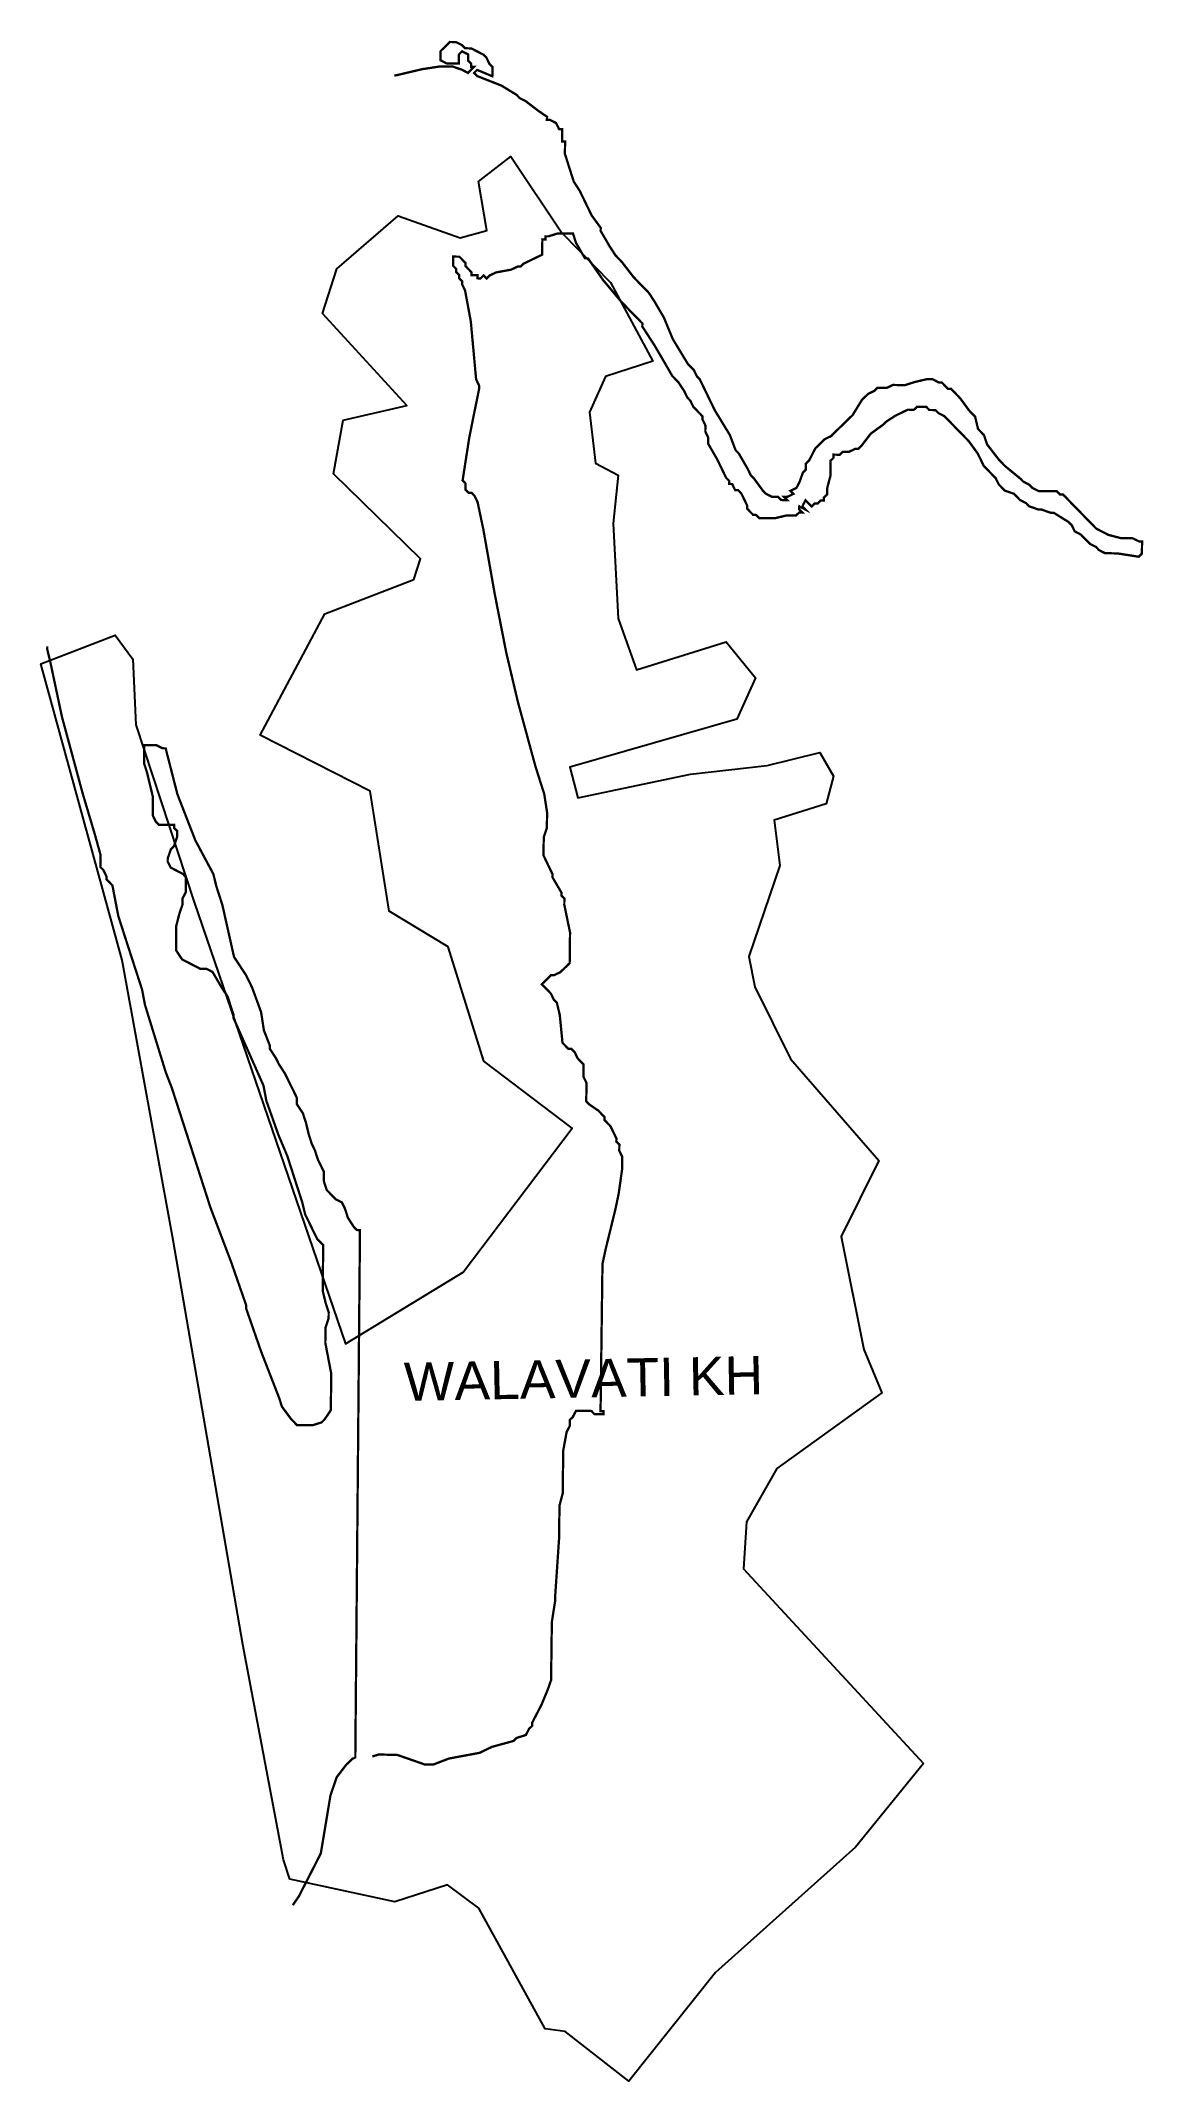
# Model space of a CAD drawing. Header units: metres. Extents: x 287915 to 289357, y 1998760 to 2001427.
import ezdxf

# ---------------------------------------------------------------- set-up
doc = ezdxf.new("R2010")
doc.units = ezdxf.units.M
for name, color, linetype in [('HIGH TIDE LINE', 6, 'Continuous'), ('village', 3, 'Continuous'), ('VILLAGE NAME', 250, 'Continuous')]:
    doc.layers.add(name, color=color, linetype=linetype)
doc.styles.get("Standard").update_dxf_attribs({"font": 'calibri.ttf'})

msp = doc.modelspace()

# ---------------------------------------------------------------- linework, layer by layer
at = {"layer": 'HIGH TIDE LINE', "lineweight": 0, "const_width": 3.01}
msp.add_lwpolyline([(288377.6, 2001381.7), (288381.6, 2001382.4), (288413.8, 2001390), (288437.9, 2001393.7), (288453.9, 2001393.5), (288465.9, 2001389.4), (288473.8, 2001385.2), (288482, 2001393.2), (288478, 2001393.2), (288478, 2001397.2), (288474.1, 2001401.3), (288474.2, 2001409.3), (288466.2, 2001413.4), (288462.1, 2001409.4), (288462, 2001397.4), (288446, 2001397.6), (288438, 2001401.7), (288438.2, 2001413.8), (288446.3, 2001421.7), (288450.3, 2001425.6), (288458.3, 2001425.5), (288466.3, 2001421.4), (288470.3, 2001417.4), (288478.3, 2001417.2), (288494.2, 2001409), (288498.1, 2001405), (288502, 2001396.9), (288506, 2001392.8), (288505.8, 2001380.8), (288485.9, 2001389.1), (288481.9, 2001385.1), (288485.8, 2001381.1), (288517.7, 2001368.6), (288537.6, 2001356.4), (288541.5, 2001352.3), (288549.5, 2001348.2), (288565.4, 2001336), (288577.3, 2001327.8), (288577.2, 2001323.8), (288581.2, 2001323.7), (288589.2, 2001319.6), (288593.1, 2001311.6), (288597.1, 2001311.5), (288596.9, 2001295.5), (288600.9, 2001295.4), (288600.7, 2001279.4), (288604.5, 2001267.3), (288612.2, 2001243.2), (288620.1, 2001231), (288635.7, 2001198.8), (288647.5, 2001182.6), (288647.4, 2001178.6), (288659.2, 2001158.4), (288667.1, 2001146.3), (288675, 2001138.2), (288690.7, 2001117.9), (288702.6, 2001105.7), (288710.5, 2001097.6), (288718.3, 2001085.5), (288730.1, 2001065.3), (288741.8, 2001037.1), (288761.4, 2001004.8), (288769.3, 2000996.7), (288773.2, 2000988.6), (288777.1, 2000984.5), (288796.6, 2000944.2), (288816.3, 2000911.9), (288824, 2000891.7), (288828, 2000887.7), (288839.7, 2000867.5), (288843.6, 2000859.4), (288847.6, 2000855.4), (288859.4, 2000839.2), (288863.3, 2000835.1), (288871.3, 2000831), (288879.3, 2000830.9), (288883.3, 2000826.8), (288891.3, 2000826.7), (288887.3, 2000830.8), (288891.3, 2000830.8), (288899.4, 2000834.7), (288895.4, 2000838.7), (288903.5, 2000842.6), (288907.6, 2000850.6), (288911.8, 2000862.5), (288915.8, 2000866.5), (288915.9, 2000874.5), (288920, 2000878.5), (288928.2, 2000894.4), (288932.3, 2000898.3), (288936.3, 2000902.3), (288940.4, 2000906.3), (288948.5, 2000910.2), (288956.6, 2000918.1), (288968.8, 2000929.9), (288972.8, 2000933.9), (288976.9, 2000937.8), (288989.1, 2000957.7), (288997.3, 2000965.6), (289005.3, 2000969.5), (289009.4, 2000973.5), (289021.4, 2000973.3), (289029.5, 2000977.2), (289045.5, 2000977), (289057.6, 2000980.9), (289073.6, 2000984.7), (289081.7, 2000984.6), (289089.6, 2000980.4), (289093.6, 2000980.4), (289101.5, 2000972.3), (289105.5, 2000972.2), (289113.4, 2000964.1), (289117.4, 2000960), (289129.2, 2000943.9), (289137.1, 2000935.7), (289140.9, 2000919.7), (289148.8, 2000911.5), (289152.7, 2000899.5), (289168.4, 2000879.2), (289176.3, 2000871.1), (289196.2, 2000854.8), (289200.1, 2000850.8), (289208.1, 2000846.6), (289212, 2000842.6), (289220, 2000838.5), (289244, 2000838.2), (289248, 2000834.1), (289252, 2000834), (289267.8, 2000817.8), (289287.6, 2000797.5), (289295.5, 2000789.4), (289311.4, 2000781.2), (289327.4, 2000777), (289343.4, 2000776.7), (289351.4, 2000772.6), (289355.4, 2000772.6), (289355.2, 2000756.6), (289351.1, 2000752.6), (289323.1, 2000757), (289307.1, 2000757.2), (289299.1, 2000761.3), (289295.2, 2000765.4), (289287.2, 2000769.5), (289279.3, 2000777.6), (289275.3, 2000781.6), (289267.4, 2000785.8), (289263.5, 2000793.8), (289259.5, 2000797.9), (289239.7, 2000810.2), (289235.6, 2000810.2), (289223.7, 2000814.4), (289219.7, 2000814.4), (289207.7, 2000818.6), (289203.8, 2000822.7), (289195.8, 2000826.8), (289187.9, 2000834.9), (289175.9, 2000839.1), (289168, 2000847.2), (289164.1, 2000855.2), (289148.3, 2000871.5), (289140.5, 2000887.6), (289128.7, 2000903.8), (289120.8, 2000911.9), (289105, 2000928.1), (289097.1, 2000936.3), (289089.1, 2000940.4), (289085.1, 2000944.4), (289077.1, 2000944.5), (289073.2, 2000948.6), (289061.2, 2000948.8), (289057.1, 2000944.8), (289049.1, 2000944.9), (289041, 2000941), (289033, 2000937.1), (289020.8, 2000929.2), (289016.8, 2000925.3), (289000.6, 2000913.5), (288988.4, 2000897.6), (288984.3, 2000893.7), (288980.3, 2000893.7), (288972.2, 2000889.8), (288964.2, 2000889.9), (288960.2, 2000886), (288952.1, 2000886.1), (288952.1, 2000882.1), (288948, 2000878.1), (288947.8, 2000858.1), (288943.6, 2000842.1), (288943.5, 2000834.1), (288939.4, 2000830.1), (288939.3, 2000826.1), (288935.3, 2000826.2), (288931.3, 2000822.2), (288927.3, 2000822.3), (288923.2, 2000818.3), (288915.3, 2000826.4), (288911.2, 2000818.5), (288915.1, 2000814.4), (288907.2, 2000818.5), (288907.1, 2000814.5), (288911.1, 2000810.5), (288907.1, 2000810.5), (288903, 2000806.6), (288891, 2000806.7), (288874.9, 2000802.9), (288854.9, 2000803.2), (288850.9, 2000807.2), (288846.9, 2000807.3), (288839, 2000815.4), (288839.1, 2000819.4), (288835.2, 2000827.5), (288831.3, 2000835.5), (288827.3, 2000839.6), (288823.3, 2000839.7), (288819.4, 2000847.7), (288815.4, 2000847.8), (288815.5, 2000851.8), (288811.5, 2000855.8), (288799.8, 2000880), (288788.1, 2000900.2), (288788.2, 2000908.2), (288784.3, 2000916.3), (288784.4, 2000924.3), (288780.5, 2000932.4), (288780.5, 2000936.4), (288768.6, 2000948.6), (288764.7, 2000956.6), (288760.8, 2000960.7), (288756.9, 2000968.8), (288749, 2000980.9), (288741.1, 2000989), (288729.4, 2001009.2), (288717.6, 2001029.4), (288701.9, 2001053.6), (288702, 2001057.7), (288690.1, 2001069.8), (288674.3, 2001086.1), (288650.6, 2001114.4), (288630.9, 2001142.7), (288626.9, 2001142.8), (288615.2, 2001163), (288611.3, 2001175.1), (288591.3, 2001175.3), (288579.2, 2001171.5), (288575.2, 2001171.5), (288575.2, 2001167.5), (288571.2, 2001167.6), (288570.9, 2001147.5), (288546.7, 2001135.8), (288542.7, 2001131.9), (288538.6, 2001131.9), (288530.6, 2001128), (288510.5, 2001124.3), (288502.4, 2001120.4), (288498.4, 2001116.4), (288494.4, 2001120.5), (288490.4, 2001116.5), (288486.4, 2001116.6), (288486.4, 2001120.6), (288478.4, 2001120.7), (288478.4, 2001124.7), (288470.5, 2001132.8), (288470.6, 2001136.8), (288462.7, 2001144.9), (288454.7, 2001145), (288454.5, 2001133), (288458.5, 2001129), (288458.4, 2001125), (288462.4, 2001120.9), (288462.3, 2001116.9), (288466.3, 2001112.8), (288466.2, 2001108.8), (288470.1, 2001100.8), (288477.6, 2001060.6), (288484.6, 2000984.4), (288488.5, 2000976.3), (288488.5, 2000972.3), (288475.6, 2000908.3), (288466.9, 2000852.3), (288470.8, 2000848.3), (288470.7, 2000840.3), (288474.7, 2000836.2), (288478.7, 2000836.1), (288482.6, 2000832.1), (288486.5, 2000824), (288494.1, 2000787.9), (288509, 2000703.5), (288524, 2000627.2), (288539.2, 2000562.8), (288562.2, 2000478.4), (288573.7, 2000442.2), (288577.4, 2000418.1), (288577.1, 2000398), (288573, 2000386.1), (288572.7, 2000362), (288576.6, 2000354), (288584.4, 2000337.8), (288584.3, 2000333.8), (288596.1, 2000313.6), (288596, 2000309.6), (288600, 2000305.6), (288599.9, 2000297.6), (288607.4, 2000261.4), (288606.9, 2000221.3), (288598.8, 2000213.4), (288594.7, 2000209.5), (288586.6, 2000205.6), (288582.6, 2000205.6), (288578.6, 2000201.7), (288574.5, 2000197.7), (288570.4, 2000193.7), (288574.4, 2000189.7), (288582.3, 2000181.6), (288586.2, 2000173.5), (288590.2, 2000169.4), (288594, 2000153.4), (288597.5, 2000117.2), (288605.4, 2000109.1), (288609.4, 2000109.1), (288613.4, 2000105), (288617.3, 2000096.9), (288625.2, 2000088.8), (288625, 2000072.8), (288628.9, 2000064.7), (288628.6, 2000040.7), (288632.5, 2000036.6), (288644.4, 2000028.5), (288652.3, 2000020.3), (288652.3, 2000016.3), (288660.2, 2000008.2), (288664.1, 2000000.2), (288668, 1999992.1), (288667.9, 1999988.1), (288671.9, 1999984), (288671.8, 1999976), (288675.7, 1999967.9), (288675.5, 1999951.9), (288671, 1999919.9), (288666.8, 1999899.9), (288654.1, 1999848), (288649.8, 1999828), (288647.3, 1999635.7), (288651.3, 1999635.6), (288651.2, 1999631.6), (288639.2, 1999631.8), (288635.3, 1999635.8), (288615.2, 1999636.1), (288611.1, 1999628.1), (288607.1, 1999624.2), (288607, 1999616.2), (288602.9, 1999608.2), (288598.5, 1999584.2), (288597.8, 1999528.1), (288593.6, 1999512.2), (288593, 1999468.1), (288588.1, 1999396), (288588, 1999388), (288583.6, 1999360), (288582.6, 1999283.9), (288578.4, 1999271.9), (288570.2, 1999252), (288557.8, 1999228.1), (288557.8, 1999224.1), (288553.7, 1999220.1), (288549.6, 1999212.2), (288537.5, 1999208.3), (288533.5, 1999204.4), (288505.3, 1999196.7), (288489.2, 1999188.9), (288449, 1999181.4), (288428.9, 1999173.7), (288416.9, 1999173.8), (288404.9, 1999178), (288392.9, 1999182.2), (288381, 1999186.3), (288356.9, 1999186.6), (288348.9, 1999184.1)], dxfattribs=at)
at = {"layer": 'HIGH TIDE LINE', "lineweight": 0}
msp.add_lwpolyline([(288244.9, 1998989.7, 3, 3, 0), (288253, 1999001.7, 3, 3, 0), (288269.3, 1999033.5, 3, 3, 0), (288281.5, 1999057.4, 3, 3, 0), (288294.1, 1999133.2, 3, 3, 0), (288302.3, 1999157.1, 3, 3, 0), (288314.5, 1999173, 3, 3, 0), (288322.5, 1999180.9, 3, 3, 0), (288326.6, 1999182.9, 3, 3, 0), (288332.7, 1999872.3, 3, 3, 0), (288328.7, 1999872.4, 3, 3, 0), (288324.7, 1999876.4, 3, 3, 0), (288316.9, 1999888.4, 3, 3, 0), (288313, 1999900.5, 3, 3, 0), (288309, 1999908.5, 3, 3, 0), (288301.1, 1999912.6, 3, 3, 0), (288293.2, 1999920.6, 3, 3, 0), (288289.2, 1999924.7, 3, 3, 0), (288285.3, 1999936.7, 3, 3, 0), (288285.4, 1999948.7, 3, 3, 0), (288277.6, 1999964.7, 3, 3, 0), (288273.7, 1999976.8, 3, 3, 0), (288269.8, 1999984.8, 3, 3, 0), (288265.9, 1999996.8, 3, 3, 0), (288262, 2000012.8, 3, 3, 0), (288258.1, 2000024.9, 3, 3, 0), (288250.2, 2000036.9, 3, 3, 0), (288250.3, 2000044.9, 3, 3, 0), (288246.4, 2000053, 3, 3, 0), (288234.6, 2000077, 3, 3, 0), (288226.7, 2000089.1, 3, 3, 0), (288222.8, 2000097.1, 3, 3, 0), (288214.9, 2000109.2, 3, 3, 0), (288215, 2000113.2, 3, 3, 0), (288207.1, 2000133.2, 3, 3, 0), (288203.4, 2000157.3, 3, 3, 0), (288191.7, 2000189.3, 3, 3, 0), (288183.8, 2000205.4, 3, 3, 0), (288168, 2000229.5, 3, 3, 0), (288152.7, 2000297.6, 3, 3, 0), (288144.9, 2000321.7, 3, 3, 0), (288141, 2000337.7, 3, 3, 0), (288117.4, 2000381.9, 3, 3, 0), (288094, 2000442, 3, 3, 0), (288078.6, 2000502.1, 3, 3, 0), (288074.6, 2000502.2, 3, 3, 0), (288066.6, 2000506.2, 3, 3, 0), (288050.6, 2000506.4, 3, 3, 0), (288050.4, 2000482.4, 3, 3, 0), (288054.3, 2000470.4, 3, 3, 0), (288058.1, 2000454.3, 3, 3, 0), (288062, 2000438.3, 3, 3, 0), (288061.8, 2000414.3, 3, 3, 0), (288065.7, 2000406.3, 3, 3, 0), (288069.7, 2000402.3, 3, 3, 0), (288089.7, 2000402.1, 3, 3, 0), (288089.6, 2000398.1, 3, 3, 0), (288093.6, 2000394.1, 3, 3, 0), (288093.5, 2000386.1, 3, 3, 0), (288089.4, 2000374.1, 3, 3, 0), (288085.4, 2000370.2, 3, 3, 0), (288081.3, 2000358.2, 3, 3, 0), (288081.2, 2000354.2, 3, 3, 0), (288085.2, 2000346.2, 3, 3, 0), (288101.1, 2000338, 3, 3, 0), (288105, 2000334, 3, 3, 0), (288104.9, 2000314, 3, 3, 0), (288100.8, 2000306.1, 3, 3, 0), (288100.7, 2000298.1, 3, 3, 0), (288096.6, 2000286.1, 3, 3, 0), (288092.5, 2000270.2, 3, 3, 0), (288092.2, 2000238.2, 3, 3, 0), (288100.1, 2000226.1, 3, 3, 0), (288108, 2000222.1, 3, 3, 0), (288123.9, 2000213.9, 3, 3, 0), (288131.9, 2000213.9, 3, 3, 0), (288139.9, 2000209.8, 3, 3, 0), (288151.7, 2000189.7, 3, 3, 0), (288159.6, 2000177.6, 3, 3, 0), (288167.4, 2000153.6, 3, 3, 0), (288167.3, 2000149.6, 3, 3, 0), (288206.5, 2000061.3, 3, 3, 0), (288210.3, 2000041.3, 3, 3, 0), (288225.9, 1999997.2, 3, 3, 0), (288237.7, 1999969.1, 3, 3, 0), (288249.3, 1999933, 3, 3, 0), (288253.2, 1999921, 3, 3, 0), (288257.1, 1999909, 3, 3, 0), (288261, 1999892.9, 3, 3, 0), (288264.9, 1999884.9, 3, 3, 0), (288268.8, 1999876.9, 3, 3, 0), (288272.7, 1999868.9, 3, 3, 0), (288276.7, 1999860.8, 3, 3, 0), (288284.6, 1999852.8, 3, 3, 0), (288284, 1999792.8, 3, 3, 0), (288287.9, 1999776.8, 3, 3, 0), (288291.8, 1999764.8, 3, 3, 0), (288291.7, 1999756.8, 3, 3, 0), (288287.6, 1999744.8, 3, 3, 0), (288287.4, 1999724.8, 3, 3, 0), (288295.1, 1999684.8, 3, 3, 0), (288294.6, 1999636.8, 3, 3, 0), (288286.5, 1999624.9, 3, 3, 0), (288282.5, 1999620.9, 3, 3, 0), (288270.5, 1999617.1, 3, 3, 0), (288250.5, 1999617.2, 3, 3, 0), (288242.6, 1999625.3, 3, 3, 0), (288230.7, 1999641.4, 3, 3, 0), (288226.8, 1999653.4, 3, 3, 0), (288203.4, 1999713.6, 3, 3, 0), (288183.9, 1999769.7, 3, 3, 0), (288184, 1999773.7, 3, 3, 0), (288164.5, 1999829.8, 3, 3, 0), (288137.1, 1999902, 3, 3, 0), (288117.7, 1999962.2, 3, 3, 0), (288086.6, 2000058.4, 3, 3, 0), (288078.8, 2000078.4, 3, 3, 0), (288051.6, 2000166.6, 3, 3, 0), (288047.8, 2000186.6, 3, 3, 0), (288028.3, 2000246.8, 3, 3, 0), (288016.7, 2000282.8, 3, 3, 0), (288009, 2000322.9, 3, 3, 0), (288005.1, 2000326.9, 3, 3, 0), (288001.1, 2000330.9, 3, 3, 0), (288001.1, 2000334.9, 3, 3, 0), (287997.2, 2000343, 3, 3, 0), (287993.2, 2000347, 3, 3, 0), (287993.4, 2000363, 3, 3, 0), (287985.6, 2000391, 3, 3, 0), (287970.1, 2000443.1, 3, 3, 0), (287943, 2000543.3, 3, 3, 0), (287927.7, 2000615.4, 3, 3, 0), (287923.8, 2000631.4, 3, 3, 0), (287923.9, 2000635.4, 3, 3, 0)], format="xyseb", dxfattribs=at)
at = {"layer": 'village', "color": 3}
msp.add_polyline3d([(289069.8, 1999175.1, 0), (288980.6, 1999065.6, 0), (288797.8, 1998901.7, 0), (288684.1, 1998759.6, 0), (288601.1, 1998824.5, 0), (288574.9, 1998828, 0), (288488, 1998985.7, 0), (288447.3, 1999016.4, 0), (288378.3, 1998993.9, 0), (288241.2, 1999023.9, 0), (288232.6, 1999049, 0), (288179.7, 1999330.3, 0), (288088.3, 1999859.2, 0), (288021.6, 2000225, 0), (287915.3, 2000612.6, 0), (288012.4, 2000650.1, 0), (288035.9, 2000618.9, 0), (288039.8, 2000532.8, 0), (288115.9, 2000301, 0), (288313.6, 1999723.5, 0), (288467.6, 1999817.3, 0), (288610.3, 2000005.7, 0), (288494.5, 2000093.2, 0), (288448.2, 2000242.5, 0), (288370.9, 2000289.3, 0), (288346.2, 2000446, 0), (288202, 2000519.3, 0), (288286.9, 2000677.9, 0), (288403, 2000722.8, 0), (288412, 2000749.9, 0), (288298.3, 2000860.8, 0), (288310.9, 2000931, 0), (288394, 2000950.3, 0), (288283.6, 2001070.8, 0), (288302.5, 2001129.2, 0), (288382.8, 2001198.5, 0), (288463.6, 2001169.6, 0), (288498.5, 2001179.3, 0), (288487.6, 2001243.1, 0), (288530.1, 2001276.1, 0), (288596.7, 2001175.9, 0), (288660.4, 2001111.2, 0), (288715.8, 2001008.4, 0), (288653.6, 2000988.1, 0), (288633, 2000941.7, 0), (288640.7, 2000875.1, 0), (288670.2, 2000859.3, 0), (288664, 2000796.1, 0), (288670.5, 2000671.8, 0), (288694.1, 2000604.8, 0), (288811.5, 2000641.4, 0), (288850.1, 2000594.2, 0), (288825.7, 2000540.4, 0), (288607, 2000477.5, 0), (288617.8, 2000437.3, 0), (288764.9, 2000468.4, 0), (288865.1, 2000479.8, 0), (288934.2, 2000496.6, 0), (288952.1, 2000465.9, 0), (288942.4, 2000429.5, 0), (288874.4, 2000408.2, 0), (288881.9, 2000349.1, 0), (288841.2, 2000229.9, 0), (288849.1, 2000190.4, 0), (288895.5, 2000096.4, 0), (289011.3, 1999963.1, 0), (288961.9, 1999863.8, 0), (288991.4, 1999716.3, 0), (289015.1, 1999659.7, 0), (288877.9, 1999560.7, 0), (288838.3, 1999490.7, 0), (288834.4, 1999429.6, 0)], close=True, dxfattribs=at)

# ---------------------------------------------------------------- texts
at = {"layer": 'VILLAGE NAME', "insert": (288389.8, 1999698.8), "char_height": 50, "attachment_point": 1, "rotation": 1.1028}
msp.add_mtext_dynamic_manual_height_columns('{\\fArial|b0|i0|c0|p34;WALAVATI KH}', width=727.51, gutter_width=543.7, heights=[0], dxfattribs=at)

doc.saveas('drawing.dxf')
